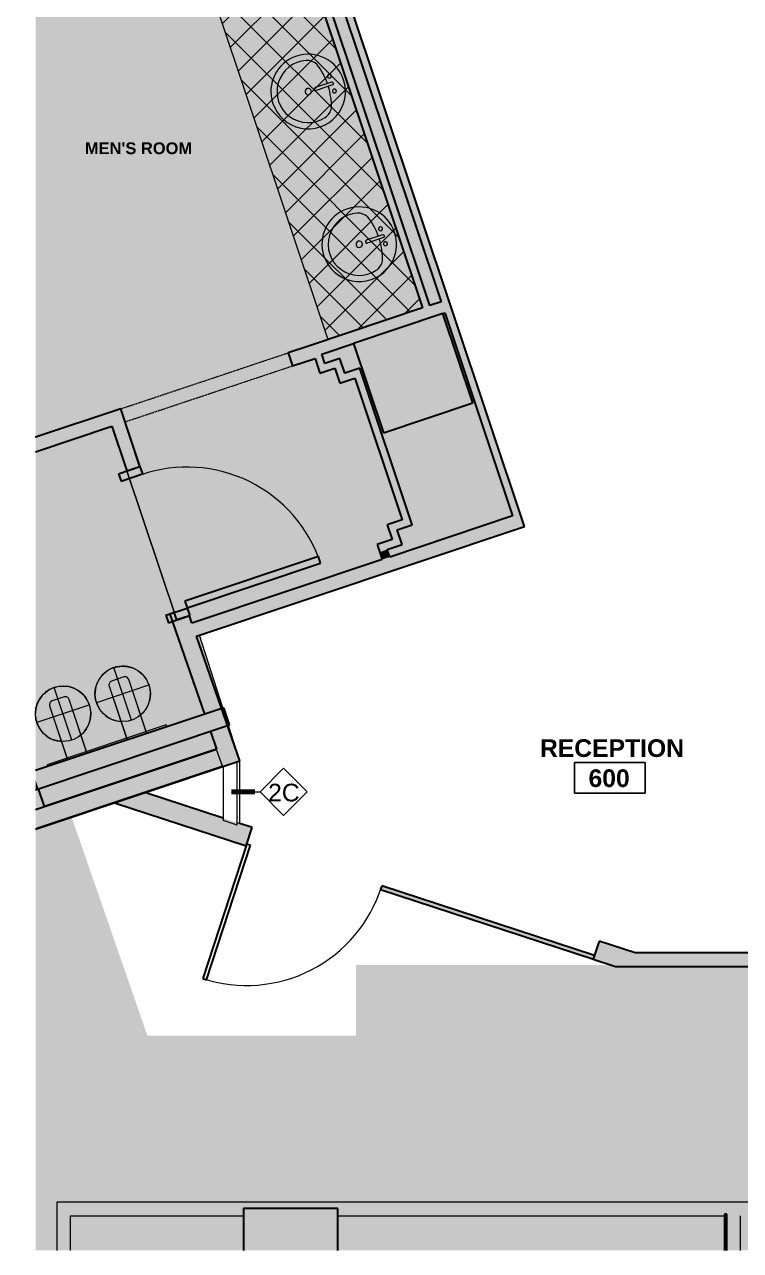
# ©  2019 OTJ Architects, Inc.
# Model space of a CAD drawing. Header units: inches. Extents: x 920 to 6887, y -557 to 2585.
# Drawn here: x 1672.6 to 1854.9, y 821.4 to 1133.6 of the extents above; entities that cross this region are included whole.
import ezdxf

# ---------------------------------------------------------------- set-up
doc = ezdxf.new("R2010")
doc.units = ezdxf.units.IN
doc.header["$MEASUREMENT"] = 0
doc.linetypes.add('Dash 1_16_', pattern=[0.125, 0.0625, -0.0625])
for name, color, linetype, lineweight in [('7200-WISCONSIN-AVE-6TH-FLOOR-031418_dwg _2_', 8, 'Continuous', 9), ('A-AREA-IDEN', 2, 'Continuous', 9), ('A-DETL', 90, 'Continuous', 9), ('A-DETL-GENF', 92, 'Continuous', 9), ('A-DETL-THIN', 151, 'Continuous', 9), ('A-DOOR', 31, 'Continuous', 18), ('A-DOOR-FRAM', 31, 'Continuous', 30), ('A-GLAZ-CURT', 52, 'Continuous', 9), ('A-WALL', 113, 'Continuous', 13), ('A-WALL-IDEN', 211, 'Continuous', 9), ('A-WALL-PATT', 111, 'Continuous', 18), ('Bb-col', 7, 'Continuous', 9), ('Bb-cor', 7, 'Continuous', 9), ('I-WALL', 2, 'Continuous', 18), ('P-SANR-FIXT', 6, 'Continuous', 9), ('Propidex Polylines', 7, 'Continuous', 9), ('Q-CASE', 31, 'Continuous', 9), ('S-COLS', 52, 'Continuous', 18)]:
    doc.layers.add(name, color=color, linetype=linetype, lineweight=lineweight)
doc.styles.add('Swis721 Lt BT_1', font='swissl.ttf', dxfattribs={"height": 4.5})
doc.styles.add('Swis721 Lt BT_B', font='', dxfattribs={"height": 3})
doc.styles.add('Swis721 Lt BT_B_1', font='', dxfattribs={"height": 4.5})
doc.styles.get('Swis721 Lt BT_B').set_extended_font_data('Swis721 Lt BT', bold=True)
doc.styles.get('Swis721 Lt BT_B_1').set_extended_font_data('Swis721 Lt BT', bold=True)

# ---------------------------------------------------------------- blocks, each defined once
blk = doc.blocks.new('7200-WISCONSIN-AVE-6TH-FLOOR-031418_dwg _2_-7392751-Level 06  CONSTRUCTION')
at = {"layer": 'Bb-col'}
blk.add_line((3058.34, 1037.25), (3050.74, 1060), dxfattribs=at)
at = {"layer": 'Bb-cor'}
for p, q in [((3026.17, 1141.39), (3071.49, 1005.8)), ((3021.43, 1053.38), (3011.37, 1050.02)), ((3040.34, 1007.51), (3036.55, 1006.24)), ((3037.81, 1002.45), (3034.02, 1001.18)), ((3040.35, 1001.19), (3039.08, 1004.97)), ((2988.03, 977.89), (2989.05, 974.86)), ((2990, 958), (2980.44, 954.8)), ((2950.09, 944.66), (2947.03, 943.63))]:
    blk.add_line(p, q, dxfattribs=at)
at = {"layer": 'Bb-cor', "flags": 128}
for points in [[(2951.15, 1204.92), (2994.79, 1219.5), (3047.42, 1062.05)], [(3019.91, 1049.7), (3020.7, 1047.34), (3024.5, 1048.61), (3025.76, 1044.81), (3029.56, 1046.08), (3042.87, 1006.25)], [(2947.03, 1028.51), (2968.69, 1035.75), (2974.24, 1019.16), (2970.92, 1018.05), (2970.29, 1019.94)], [(3068.48, 1008.48), (3037.19, 998.02), (3036.56, 999.91)], [(3035.29, 997.39), (2986.92, 981.22), (2985.65, 985.01), (2982.33, 983.9), (2982.97, 982)]]:
    blk.add_lwpolyline(points, dxfattribs=at)
at = {"layer": 'Propidex Polylines'}
for p, q in [((3026.17, 1141.39), (3071.49, 1005.8)), ((3071.49, 1005.8), (3026.17, 1141.39)), ((2982.97, 982), (2970.29, 1019.94)), ((2970.29, 1019.94), (2982.97, 982))]:
    blk.add_line(p, q, dxfattribs=at)
blk = doc.blocks.new('Concrete-Rectangular-Column - 24 x 24-7025868-Level 06  CONSTRUCTION')
at = {"layer": 'S-COLS', "lineweight": 9}
blk.add_hatch(color=7, dxfattribs=at).paths.add_polyline_path([(12, 1.33), (12, 12), (-12, 12), (-12, 1.33)], flags=0)
at = {"layer": 'S-COLS', "color": 8, "lineweight": 30}
for p, q in [((12, 12), (-12, 12)), ((-12, 12), (-12, 1.33)), ((12, 1.33), (12, 12))]:
    blk.add_line(p, q, dxfattribs=at)
blk = doc.blocks.new('Concrete-Rectangular-Column - 24 x 24-V1-Level 06  CONSTRUCTION')
at = {"layer": 'S-COLS', "lineweight": 9}
blk.add_hatch(color=7, dxfattribs=at).paths.add_polyline_path([(-12, -8.63), (-12, -12), (12, -12), (12, 12), (-12, 12), (-12, 7.75)], flags=0)
at = {"layer": 'S-COLS', "color": 8, "lineweight": 30}
for p, q in [((12, 12), (-12, 12)), ((-12, 12), (-12, -12)), ((12, -12), (12, 12)), ((-12, -12), (12, -12))]:
    blk.add_line(p, q, dxfattribs=at)
blk = doc.blocks.new('Single Flush - OTJ_SOLIDFLUSH_ALUM-7024947-Level 06  CONSTRUCTION')
at = {"layer": 'A-DOOR', "color": 8, "lineweight": 30}
for p, q in [((16.15625, 37.5625), (16.15625, 1.75)), ((17.90625, 37.5625), (16.15625, 37.5625)), ((17.90625, 1.75), (17.90625, 37.5625)), ((16.15625, 1.75), (17.90625, 1.75))]:
    blk.add_line(p, q, dxfattribs=at)
at = {"layer": 'A-DOOR', "lineweight": 9}
blk.add_arc((17.90625, 1.75), 35.8125, 90, 180.5, dxfattribs=at)
at = {"layer": 'A-DOOR-FRAM', "color": 8}
for p, q in [((-20, -4), (-20, 1.75)), ((-20, 1.75), (-18, 1.75)), ((-18, -4), (-18, 1.75)), ((18.000004, -4), (18.000004, 1.75)), ((18.000004, 1.75), (20.000004, 1.75)), ((20.000004, -4), (20.000004, 1.75)), ((-20, -4), (-18, -4)), ((18.000004, -4), (20.000004, -4))]:
    blk.add_line(p, q, dxfattribs=at)
blk = doc.blocks.new('Sink Vanity-Round - 19_ x 19_-6976172-Level 06  CONSTRUCTION')
at = {"layer": 'P-SANR-FIXT'}
for p, q in [((3.43, 9.73), (3.43, 5.36)), ((4.18, 9.73), (4.18, 5.36))]:
    blk.add_line(p, q, dxfattribs=at)
for centre, radius, start, end in [((3.81, 3.35), 9.5, 90, 270), ((3.81, 3.35), 9.5, 270, 90), ((1.81, 9.73), 0.5, 360, 180), ((1.81, 9.73), 0.5, 180, 360), ((3.81, 9.73), 0.375, 360, 180), ((5.81, 9.73), 0.5, 360, 180), ((5.81, 9.73), 0.5, 180, 360), ((0.05, 4.11), 4.12, 120.7927, 162.1904), ((3.81, -9.17), 17.81, 91.2067, 109.2086), ((3.81, -9.17), 17.81, 70.7914, 88.7933), ((7.56, 4.11), 4.12, 17.8096, 59.2073), ((3.81, 3.35), 7.93, 165.3071, 14.6929), ((3.81, 3.35), 0.813, 360, 180), ((3.81, 3.35), 0.813, 180, 360), ((3.81, 5.36), 0.375, 180, 360)]:
    blk.add_arc(centre, radius, start, end, dxfattribs=at)
blk = doc.blocks.new('WOMENS_ SINKS7 - WOMENS_ SINKS-6973106-Level 06  CONSTRUCTION')
at = {"layer": 'Q-CASE'}
h = blk.add_hatch(dxfattribs=at)
h.set_pattern_fill('FP_2', color=256, style=0, pattern_type=2)
h.set_pattern_definition([(26.517, (-94.918, 994.024), (-2.529661, 5.069948), []), (116.517, (-94.918, 994.024), (-5.069948, -2.529661), [])])
h.paths.add_polyline_path([(3104.61, 1035.18), (3130, 1035.18), (3130, 1199.18), (3104.61, 1199.18), (3104.61, 1039.98)], flags=0)
blk.add_line((3104.61, 1199.18), (3104.61, 1035.18), dxfattribs=at)
blk = doc.blocks.new('P-Drinking_Fountain-Wall_Mounted - HI-LO-7024951-Level 06  CONSTRUCTION')
at = {"layer": 'P-SANR-FIXT'}
for p, q in [((19.07, 6.06), (19.07, 20.19)), ((35.07, 6.06), (35.07, 20.19)), ((16.44, 16.12), (16.44, 1.78)), ((16.44, 16.12), (16.44, 1.62)), ((20.69, 17.12), (17.44, 17.12)), ((20.69, 17.12), (17.44, 17.12)), ((21.69, 1.78), (21.69, 16.12)), ((21.69, 1.62), (21.69, 16.12)), ((32.44, 16.12), (32.44, 1.78)), ((32.44, 16.12), (32.44, 1.62)), ((36.69, 17.12), (33.44, 17.12)), ((36.69, 17.12), (33.44, 17.12)), ((37.69, 1.78), (37.69, 16.12)), ((37.69, 1.62), (37.69, 16.12)), ((26.25, 13.13), (12, 13.13)), ((42.25, 13.13), (28, 13.13)), ((43.07, 2.12), (11.07, 2.12)), ((11.07, 2.12), (11.07, 1.62)), ((11.07, 2.12), (11.07, 1.62)), ((43.07, 2.12), (11.07, 2.12)), ((43.07, 1.62), (43.07, 2.12)), ((43.07, 1.62), (43.07, 2.12))]:
    blk.add_line(p, q, dxfattribs=at)
for centre in [(19.07, 13.13), (35.07, 13.13)]:
    blk.add_circle(centre, 7.06, dxfattribs=at)
for centre, radius, start, end in [((19.07, 13.13), 7.06, 360, 160.4686), ((35.07, 13.13), 7.06, 360, 180), ((17.44, 16.12), 1, 90, 180), ((17.44, 16.12), 1, 90, 180), ((20.69, 16.12), 1, 360, 90), ((20.69, 16.12), 1, 360, 90), ((33.44, 16.12), 1, 90, 180), ((33.44, 16.12), 1, 90, 180), ((36.69, 16.12), 1, 0, 90), ((36.69, 16.12), 1, 360, 90), ((19.07, 13.13), 7.06, 166.666, 180), ((19.07, 13.13), 7.06, 180, 247.9798), ((19.07, 13.13), 7.06, 292.0202, 360), ((35.07, 13.13), 7.06, 180, 247.98), ((35.07, 13.13), 7.06, 292.02, 360), ((16.59, 1.78), 0.15, 180, 270), ((21.54, 1.78), 0.15, 270, 0), ((32.59, 1.78), 0.15, 180, 270), ((37.54, 1.78), 0.15, 270, 360)]:
    blk.add_arc(centre, radius, start, end, dxfattribs=at)
blk = doc.blocks.new('Conference Wood wall11 - Conference Wood wall-6974516-Level 06  CONSTRUCTION')
at = {"layer": 'Q-CASE', "lineweight": 30}
for p, q in [((3122.46, 830.68), (3122.46, 821.45)), ((3123, 830.68), (3122.46, 830.68)), ((3123, 821.45), (3123, 830.68))]:
    blk.add_line(p, q, dxfattribs=at)
blk = doc.blocks.new('Door - Glass Single - Full Rail - Long Handle-7436176-Level 06  CONSTRUCTION')
at = {"layer": 'A-DOOR', "color": 8, "lineweight": 30}
for p, q in [((17, 38), (17, 2)), ((18, 38), (17, 38)), ((18, 2.4375), (18, 38)), ((17, 2), (18, 2))]:
    blk.add_line(p, q, dxfattribs=at)
at = {"layer": 'A-DOOR', "lineweight": 9}
blk.add_arc((18, 2), 36, 90, 180.5, dxfattribs=at)
blk = doc.blocks.new('System Panel - Glazed-7348313-Level 06  CONSTRUCTION')
at = {"layer": 'A-GLAZ-CURT'}
blk.add_hatch(color=7, dxfattribs=at).paths.add_polyline_path([(28.5, -1.75), (28.5, -0.75), (-28.5, -0.75), (-28.5, -1.75), (23.2, -1.75)], flags=0)
at = {"layer": 'A-GLAZ-CURT', "color": 8, "lineweight": 30}
for p, q in [((28.5, -0.75), (-28.5, -0.75)), ((-28.5, -0.75), (-28.5, -1.75)), ((-28.5, -1.75), (28.5, -1.75)), ((28.5, -1.75), (28.5, -0.75))]:
    blk.add_line(p, q, dxfattribs=at)
blk = doc.blocks.new('Room Tag - Room Name and Number-3379422-Level 06  CONSTRUCTION')
at = {"layer": 'A-AREA-IDEN'}
for p, q in [((-0.1881, -0.1636), (-0.1881, -0.0018)), ((-0.1881, -0.0018), (0.1869, -0.0018)), ((0.1869, -0.0018), (-0.1881, -0.0018)), ((-0.1881, -0.0018), (-0.1881, -0.1636)), ((0.1869, -0.0018), (0.1869, -0.1636)), ((0.1869, -0.1636), (0.1869, -0.0018)), ((0.1869, -0.1636), (-0.1881, -0.1636)), ((-0.1881, -0.1636), (0.1869, -0.1636))]:
    blk.add_line(p, q, dxfattribs=at)
blk = doc.blocks.new('Wall Tag - 1_4_-62626-Level 06  CONSTRUCTION')
at = {"layer": 'A-WALL-IDEN'}
for p, q in [((-0.125, 0), (0, 0.125)), ((0, 0.125), (0.125, 0)), ((-0.125, 0), (0, -0.125)), ((0, -0.125), (0.125, 0))]:
    blk.add_line(p, q, dxfattribs=at)

msp = doc.modelspace()

# ---------------------------------------------------------------- hatches: boundary and pattern name
at = {"layer": 'A-DETL-GENF'}
h = msp.add_hatch(color=254, dxfattribs=at)
h.paths.add_polyline_path([(1675.45, 821.45), (1728.42, 821.45), (1728.42, 832.12), (1752.42, 832.12), (1752.42, 821.45), (1927.42, 821.45), (1927.42, 832.12), (1951.42, 832.12), (1951.42, 821.45), (1968.42, 821.45), (1968.42, 832.12), (1992.42, 832.12), (1992.42, 821.45), (2208.42, 821.45), (2208.42, 832.12), (2232.42, 832.12), (2232.42, 821.45), (2448.42, 821.45), (2448.42, 832.12), (2472.42, 832.12), (2472.42, 821.45), (2540.09, 821.45), (2540.09, 893.75), (1823.12, 893.75), (1821.97, 894.13), (1757, 894.13), (1757, 876.13), (1703.92, 876.13), (1684.62, 931.81), (1675.45, 928.75), (1675.45, 830.25)], flags=0)
h.paths.add_polyline_path([(2447.22, 897.25), (2540.09, 897.25), (2540.09, 1320.13), (2480.42, 1320.13), (2480.42, 1307.13), (2472.92, 1307.13), (2472.92, 1288.13), (2448.92, 1288.13), (2448.92, 1307.13), (2447.22, 1307.13), (2447.22, 1000.25)], flags=0)
h.paths.add_polyline_path([(1677.71, 934.49), (1721.49, 949.13), (1719.94, 953.62), (1676.2, 939), (1676.63, 937.73)], flags=0)
h.paths.add_polyline_path([(1675.45, 943.62), (1718.42, 957.99), (1709.59, 983.48), (1710.76, 983.88), (1711.39, 982), (1714.62, 983.08), (1715.27, 981.19), (1763.71, 997.38), (1762.44, 1001.17), (1766.24, 1002.44), (1764.97, 1006.23), (1768.76, 1007.5), (1756.71, 1043.54), (1752.92, 1042.29), (1751.65, 1046.07), (1747.86, 1044.8), (1746.59, 1048.59), (1740.9, 1046.69), (1739.79, 1050.01), (1773.93, 1061.42), (1721.94, 1216.96), (1675.45, 1201.42), (1675.45, 1028.5), (1697.11, 1035.74), (1702.02, 1021.05), (1698.7, 1019.94), (1694.9, 1031.31), (1675.45, 1024.81), (1675.45, 944.76)], flags=0)
h.paths.add_polyline_path([(1727.43, 946.12), (1724.53, 955.15), (1724.32, 955.08), (1727.42, 946.16)], flags=0)
h.paths.add_polyline_path([(1722.81, 959.45), (1723.12, 959.56), (1717.16, 978.13), (1716.42, 977.88), (1722.74, 959.63)], flags=0)
h.paths.add_polyline_path([(1765.61, 998.01), (1796.9, 1008.47), (1779.63, 1060.16), (1779.15, 1060), (1786.76, 1037.24), (1764, 1029.63), (1756.39, 1052.39), (1748.33, 1049.7), (1749.12, 1047.33), (1752.92, 1048.6), (1754.18, 1044.8), (1757.98, 1046.07), (1771.29, 1006.24), (1767.5, 1004.97), (1768.76, 1001.17), (1764.97, 999.91), (1765.56, 998.14)], flags=0)
h.paths.add_polyline_path([(2472.42, 1048.13), (2448.42, 1048.13), (2448.42, 1072.13), (2472.42, 1072.13)], flags=0)
h.paths.add_polyline_path([(1775.83, 1062.06), (1778.68, 1063.01), (1739.42, 1180.45), (1739.42, 1288.13), (1728.17, 1288.13), (1728.17, 1307.13), (1704.98, 1307.13), (1731.18, 1228.75), (1677.6, 1210.84), (1679.58, 1204.91), (1723.2, 1219.49), (1775.51, 1063.01)], flags=0)
h.paths.add_polyline_path([(1675.45, 1214.07), (1726.67, 1231.2), (1675.45, 1384.45), (1675.45, 1214.39)], flags=0)
h.paths.add_polyline_path([(1752.42, 1288.13), (1752.42, 1307.13), (1752.17, 1307.13), (1752.17, 1288.13)], flags=0)
at = {"layer": 'A-WALL-PATT', "lineweight": 9}
for points in [[(1773.93, 1061.42), (1775.83, 1062.06), (1723.84, 1217.6), (1721.94, 1216.96), (1766.14, 1084.73)], [(1798.01, 1005.15), (1799.91, 1005.79), (1741.42, 1180.77), (1739.42, 1180.45), (1797.8, 1005.79)], [(1746.43, 1049.07), (1779.63, 1060.16), (1778.68, 1063.01), (1745.48, 1051.91), (1746.22, 1049.7)], [(1740.9, 1046.69), (1746.59, 1048.59), (1745.48, 1051.91), (1739.79, 1050.01), (1740.76, 1047.12)], [(1747.86, 1044.8), (1749.76, 1045.43), (1748.33, 1049.7), (1746.43, 1049.07), (1747.08, 1047.12)], [(1749.76, 1045.43), (1753.55, 1046.7), (1752.92, 1048.6), (1749.12, 1047.33), (1749.54, 1046.07)], [(1752.92, 1042.27), (1754.82, 1042.91), (1753.55, 1046.7), (1751.65, 1046.07)], [(1754.82, 1042.91), (1758.61, 1044.17), (1757.98, 1046.07), (1754.18, 1044.8), (1754.61, 1043.54)], [(1768.76, 1007.5), (1770.66, 1008.13), (1758.61, 1044.17), (1756.71, 1043.54), (1761.36, 1029.63)], [(1675.45, 1024.81), (1698.22, 1032.42), (1697.11, 1035.74), (1675.45, 1028.5), (1675.45, 1026.67)], [(1698.7, 1019.94), (1702.02, 1021.05), (1698.22, 1032.42), (1694.9, 1031.31), (1697.11, 1024.7)], [(1716.42, 977.88), (1798.01, 1005.15), (1796.9, 1008.47), (1715.27, 981.19)], [(1765.6, 1004.34), (1771.29, 1006.24), (1770.66, 1008.13), (1764.97, 1006.23), (1765.39, 1004.97)], [(1763.08, 999.27), (1766.87, 1000.54), (1766.24, 1002.44), (1762.44, 1001.17), (1762.86, 999.91)], [(1766.87, 1000.54), (1768.76, 1001.19), (1767.5, 1004.97), (1765.61, 1004.32), (1766.66, 1001.18)], [(1763.71, 997.38), (1765.61, 998.01), (1764.97, 999.91), (1763.08, 999.27), (1763.64, 997.58)], [(1676.2, 939), (1724.81, 955.25), (1723.34, 959.63), (1675.45, 943.62), (1675.45, 941.27)], [(1675.45, 928.75), (1723.04, 944.66), (1721.53, 949.03), (1675.45, 933.62), (1675.45, 928.79)], [(1677.74, 934.39), (1721.53, 949.03), (1721.49, 949.13), (1677.71, 934.49)], [(1675.45, 938.75), (1676.2, 939), (1675.45, 941.27), (1675.45, 939)], [(1675.45, 933.62), (1677.74, 934.39), (1676.2, 939), (1675.45, 938.75), (1675.45, 934.28)], [(1992.42, 893.75), (2540.09, 893.75), (2540.09, 897.25), (1828.1, 897.25), (1823.12, 893.75), (1891.61, 893.75)]]:
    msp.add_hatch(color=7, dxfattribs=at).paths.add_polyline_path(points, flags=0)
h = msp.add_hatch(color=7, dxfattribs=at)
h.paths.add_polyline_path([(1723.04, 944.66), (1727.43, 946.12), (1724.32, 955.08), (1719.94, 953.62), (1723.03, 944.7)], flags=0)
h.paths.add_polyline_path([(1718.42, 957.99), (1722.81, 959.45), (1714.62, 983.08), (1711.39, 982), (1710.76, 983.88), (1709.59, 983.48), (1717.85, 959.63)], flags=0)
h = msp.add_hatch(dxfattribs=at)
h.set_pattern_fill('FP_5', color=256, style=0, pattern_type=2)
h.set_pattern_definition([(0, (-1271.5816, 0), (15.36, 3.84), [0.634, -10.886, 0.634, -10.886, -61.44]), (0, (-1271.5816, 0), (15.36, 3.84), [-23.04, 0.634, -22.406, 0.634, -10.886, -26.88]), (0, (-1271.5816, 0), (15.36, 3.84), [-57.6, 0.634, -7.046, 0.634, -18.566]), (120, (-1265.8216, 1.92), (-11.0055376, 11.38215), [0.634, -10.886, 0.634, -10.886, -61.44]), (120, (-1265.8216, 1.92), (-11.0055376, 11.38215), [-23.04, 0.634, -22.406, 0.634, -10.886, -26.88]), (120, (-1265.8216, 1.92), (-11.0055376, 11.38215), [-57.6, 0.634, -7.046, 0.634, -18.566]), (240, (-1263.9016, 9.6), (-4.3544624, -15.22215), [0.634, -10.886, 0.634, -10.886, -61.44]), (240, (-1263.9016, 9.6), (-4.3544624, -15.22215), [-23.04, 0.634, -22.406, 0.634, -10.886, -26.88]), (240, (-1263.9016, 9.6), (-4.3544624, -15.22215), [-57.6, 0.634, -7.046, 0.634, -18.566])])
h.paths.add_polyline_path([(1727.42, 930.17), (1727.42, 946.12), (1726.79, 945.91), (1726.79, 930.38)], flags=0)
h = msp.add_hatch(color=7, dxfattribs=at)
h.paths.add_polyline_path([(1823.12, 893.75), (1828.1, 897.25), (1818.97, 900.24), (1817.45, 895.61), (1818.97, 895.11)], flags=0)
h.paths.add_polyline_path([(1729.06, 924.51), (1730.57, 929.14), (1703.3, 938.06), (1695.55, 935.46), (1723.04, 926.47)], flags=0)

# ---------------------------------------------------------------- linework, layer by layer
at = {"layer": 'A-DETL', "linetype": 'Dash 1_16_'}
for p, q in [((1697.18, 1035.76), (1739.79, 1050.01)), ((1698.29, 1032.45), (1740.9, 1046.69))]:
    msp.add_line(p, q, dxfattribs=at)
at = {"layer": 'A-DETL-THIN'}
for p, q in [((1799.91, 1005.79), (1741.26, 1181.24)), ((1717.16, 978.13), (1799.91, 1005.79)), ((1727.43, 946.12), (1717.16, 978.13)), ((1684.62, 931.81), (1727.43, 946.12))]:
    msp.add_line(p, q, dxfattribs=at)
at = {"layer": 'A-WALL', "color": 8, "lineweight": 30}
for p, q in [((1773.93, 1061.42), (1745.48, 1051.91)), ((1778.68, 1063.01), (1775.83, 1062.06)), ((1779.15, 1060), (1779.63, 1060.16)), ((1748.33, 1049.7), (1756.39, 1052.39))]:
    msp.add_line(p, q, dxfattribs=at)
at = {"layer": 'A-WALL', "color": 55, "lineweight": 18}
msp.add_line((1723.01, 944.76), (1721.53, 949.03), dxfattribs=at)
at = {"layer": 'A-WALL', "lineweight": 18}
for p, q in [((1726.79, 929.72), (1726.79, 945.91)), ((1723.17, 931.56), (1723.17, 930.91))]:
    msp.add_line(p, q, dxfattribs=at)
at = {"layer": 'A-WALL-IDEN', "lineweight": 90}
msp.add_line((1725.29, 938.23), (1731.29, 938.23), dxfattribs=at)
at = {"layer": 'A-WALL-IDEN'}
msp.add_line((1725.29, 938.23), (1732.59, 938.23), dxfattribs=at)
at = {"layer": 'I-WALL', "color": 8, "lineweight": 30}
for p, q in [((1775.83, 1062.06), (1723.2, 1219.49)), ((1721.94, 1216.96), (1773.93, 1061.42)), ((1739.42, 1180.45), (1778.68, 1063.01)), ((1799.91, 1005.79), (1754.59, 1141.38)), ((1779.63, 1060.16), (1796.9, 1008.47)), ((1745.48, 1051.91), (1739.79, 1050.01)), ((1739.79, 1050.01), (1740.9, 1046.69)), ((1749.12, 1047.33), (1748.33, 1049.7)), ((1740.9, 1046.69), (1746.59, 1048.59)), ((1746.59, 1048.59), (1747.86, 1044.8)), ((1747.86, 1044.8), (1751.65, 1046.07)), ((1752.92, 1048.6), (1749.12, 1047.33)), ((1751.65, 1046.07), (1752.92, 1042.27)), ((1754.18, 1044.8), (1752.92, 1048.6)), ((1757.98, 1046.07), (1754.18, 1044.8)), ((1771.29, 1006.24), (1757.98, 1046.07)), ((1752.92, 1042.27), (1756.71, 1043.54)), ((1756.71, 1043.54), (1768.76, 1007.5)), ((1697.11, 1035.74), (1675.45, 1028.5)), ((1702.02, 1021.05), (1697.11, 1035.74)), ((1675.45, 1024.81), (1694.9, 1031.31)), ((1694.9, 1031.31), (1698.7, 1019.94)), ((1698.7, 1019.94), (1702.02, 1021.05)), ((1796.9, 1008.47), (1765.61, 998.01)), ((1716.42, 977.88), (1799.91, 1005.79)), ((1768.76, 1007.5), (1764.97, 1006.23)), ((1764.97, 1006.23), (1766.24, 1002.44)), ((1767.5, 1004.97), (1771.29, 1006.24)), ((1766.24, 1002.44), (1762.44, 1001.17)), ((1768.77, 1001.18), (1767.5, 1004.97)), ((1762.44, 1001.17), (1763.71, 997.38)), ((1764.97, 999.91), (1768.77, 1001.18)), ((1765.61, 998.01), (1764.97, 999.91)), ((1763.71, 997.38), (1715.27, 981.19)), ((1710.76, 983.88), (1709.59, 983.48)), ((1709.59, 983.48), (1718.42, 957.99)), ((1711.39, 982), (1710.76, 983.88)), ((1714.62, 983.08), (1711.39, 982)), ((1715.27, 981.19), (1714.62, 983.08)), ((1727.43, 946.12), (1716.42, 977.88)), ((1723.34, 959.63), (1675.45, 943.62)), ((1724.81, 955.25), (1723.34, 959.63)), ((1675.45, 938.75), (1724.81, 955.25)), ((1719.94, 953.62), (1721.49, 949.13)), ((1721.53, 949.03), (1675.45, 933.62)), ((1721.49, 949.13), (1677.71, 934.49)), ((1675.45, 928.75), (1727.43, 946.12)), ((1679.18, 930.11), (1723.01, 944.76)), ((1677.71, 934.49), (1676.2, 939)), ((1723.17, 931.56), (1703.3, 938.06)), ((1695.55, 935.46), (1729.06, 924.51)), ((1675.86, 929), (1679.18, 930.11)), ((1730.57, 929.14), (1727.42, 930.17)), ((1729.06, 924.51), (1730.57, 929.14)), ((1818.97, 900.24), (1817.45, 895.61)), ((1828.1, 897.25), (1818.97, 900.24)), ((1873.74, 897.25), (1828.1, 897.25)), ((1817.45, 895.61), (1823.12, 893.75)), ((1823.12, 893.75), (2540.09, 893.75))]:
    msp.add_line(p, q, dxfattribs=at)
at = {"layer": 'I-WALL'}
for p, q in [((1727.42, 930.17), (1727.42, 946.12)), ((1723.17, 944.7), (1723.17, 931.56)), ((1726.79, 930.38), (1727.42, 930.17)), ((2230.92, 833.75), (1680.85, 833.75)), ((1680.85, 833.75), (1680.85, 821.45)), ((1684.35, 830.25), (1728.42, 830.25)), ((1684.35, 821.45), (1684.35, 830.25)), ((1752.42, 830.25), (1851.42, 830.25)), ((1851.42, 830.25), (1851.42, 821.45)), ((1854.92, 821.45), (1854.92, 830.25))]:
    msp.add_line(p, q, dxfattribs=at)
at = {"layer": 'I-WALL', "lineweight": 9}
msp.add_line((1726.79, 929.72), (1723.17, 930.91), dxfattribs=at)

# ---------------------------------------------------------------- block references
at = {"layer": '7200-WISCONSIN-AVE-6TH-FLOOR-031418_dwg _2_', "color": 7}
msp.add_blockref('7200-WISCONSIN-AVE-6TH-FLOOR-031418_dwg _2_-7392751-Level 06  CONSTRUCTION', (-1271.58, 0), dxfattribs=at)
at = {"layer": 'A-AREA-IDEN', "xscale": 47.99999999999997, "yscale": 47.99999999999997, "zscale": 47.99999999999997}
msp.add_blockref('Room Tag - Room Name and Number-3379422-Level 06  CONSTRUCTION', (1821.68, 945.75), dxfattribs=at)
at = {"layer": 'A-DOOR'}
for name, p, rotation in [('Single Flush - OTJ_SOLIDFLUSH_ALUM-7024947-Level 06  CONSTRUCTION', (1706.7, 1001.53), 288.4833333333336), ('Door - Glass Single - Full Rail - Long Handle-7436176-Level 06  CONSTRUCTION', (1746.92, 921.23), 161.8940278429806)]:
    msp.add_blockref(name, p, dxfattribs=dict(at, rotation=rotation))
at = {"layer": 'A-GLAZ-CURT', "rotation": 341.8940278429806}
msp.add_blockref('System Panel - Glazed-7348313-Level 06  CONSTRUCTION', (1790.91, 906.13), dxfattribs=at)
at = {"layer": 'A-WALL-IDEN', "xscale": 47.99999999999997, "yscale": 47.99999999999997, "zscale": 47.99999999999997}
msp.add_blockref('Wall Tag - 1_4_-62626-Level 06  CONSTRUCTION', (1738.59, 938.23), dxfattribs=at)
at = {"layer": 'P-SANR-FIXT'}
for name, p, rotation in [('Sink Vanity-Round - 19_ x 19_-6976172-Level 06  CONSTRUCTION', (1740.47, 1119.09), 288.4833593820561), ('Sink Vanity-Round - 19_ x 19_-6976172-Level 06  CONSTRUCTION', (1753.47, 1080.21), 288.4833593820561), ('P-Drinking_Fountain-Wall_Mounted - HI-LO-7024951-Level 06  CONSTRUCTION', (1668.53, 939.6), 18.48333333333417)]:
    msp.add_blockref(name, p, dxfattribs=dict(at, rotation=rotation))
at = {"layer": 'Q-CASE', "rotation": 18.48333333333437}
msp.add_blockref('WOMENS_ SINKS7 - WOMENS_ SINKS-6973106-Level 06  CONSTRUCTION', (-866.43, -912.66), dxfattribs=at)
at = {"layer": 'Q-CASE'}
msp.add_blockref('Conference Wood wall11 - Conference Wood wall-6974516-Level 06  CONSTRUCTION', (-1271.58, 0), dxfattribs=at)
at = {"layer": 'S-COLS', "lineweight": 9, "rotation": 18.4833333333335}
msp.add_blockref('Concrete-Rectangular-Column - 24 x 24-V1-Level 06  CONSTRUCTION', (1771.58, 1044.82), dxfattribs=at)
at = {"layer": 'S-COLS', "lineweight": 9}
msp.add_blockref('Concrete-Rectangular-Column - 24 x 24-7025868-Level 06  CONSTRUCTION', (1740.42, 820.12), dxfattribs=at)

# ---------------------------------------------------------------- texts
at = {"layer": 'A-AREA-IDEN', "attachment_point": 1}
for s, insert, char_height, width, style in [("MEN'S ROOM", (1688, 1103.59), 3, 33.936, 'Swis721 Lt BT_B'), ('RECEPTION', (1803.87, 951.61), 4.5, 43.026, 'Swis721 Lt BT_B_1'), ('600', (1816.23, 943.95), 4.5, 12.726, 'Swis721 Lt BT_B_1')]:
    msp.add_mtext(s, dxfattribs=dict(at, insert=insert, char_height=char_height, width=width, style=style))
at = {"layer": 'A-WALL-IDEN', "insert": (1734.64, 940.29), "char_height": 4.5, "width": 9.393, "attachment_point": 1, "style": 'Swis721 Lt BT_1'}
msp.add_mtext('2C', dxfattribs=at)

doc.saveas('drawing.dxf')
